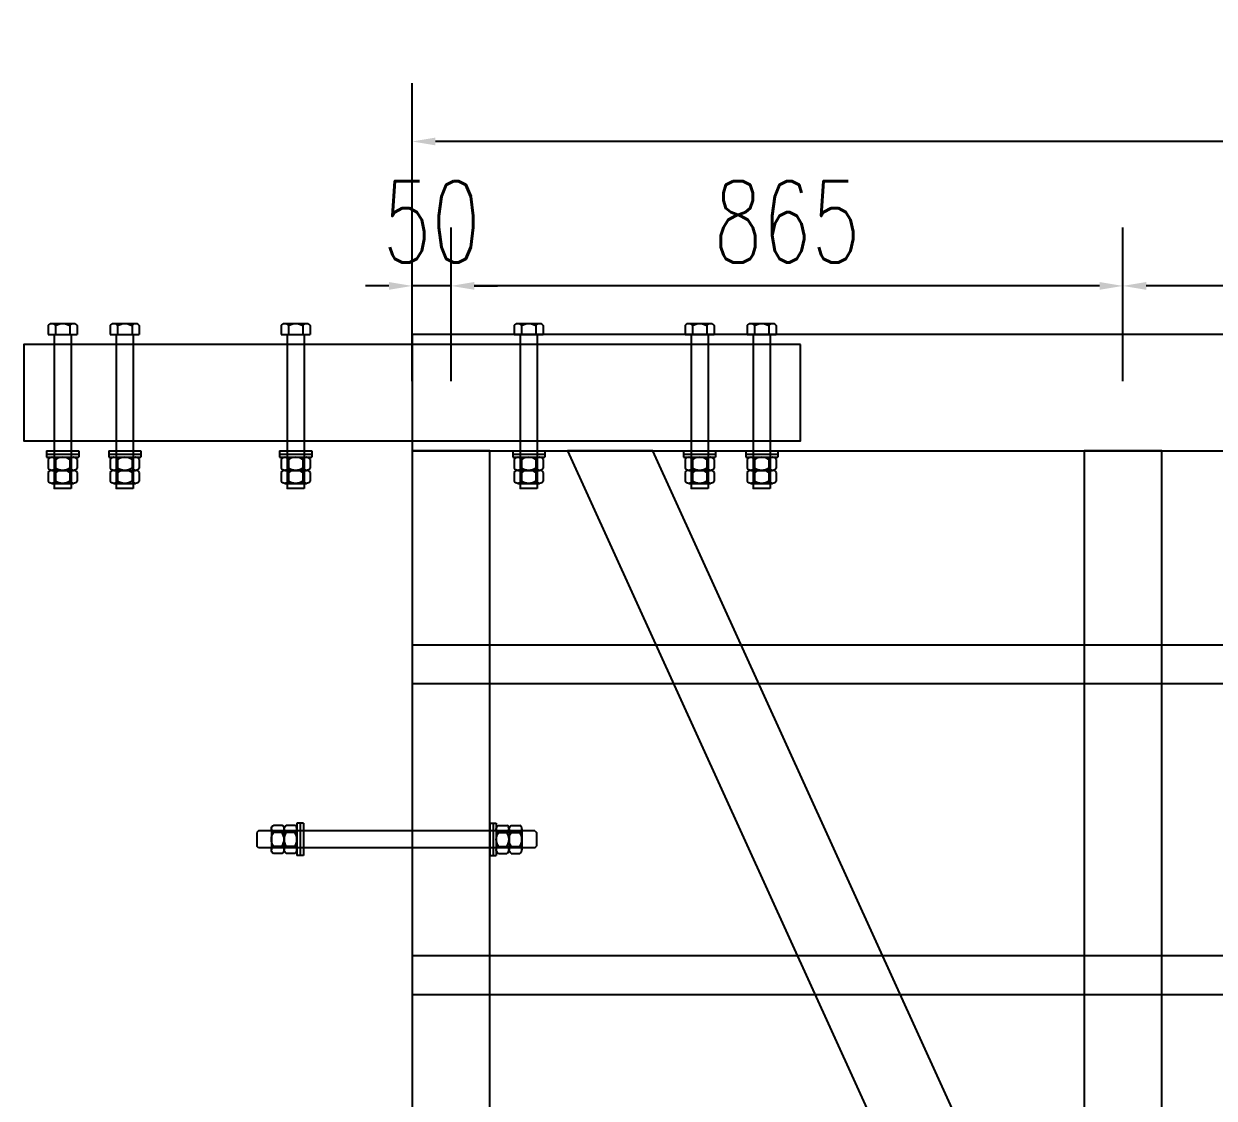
# Model space of a CAD drawing. Header units: millimetres. Extents: x -2430464 to 225692, y -180 to 1805330.
# Drawn here: x -664371 to -662838, y 490925 to 492308 of the extents above; entities that cross this region are included whole.
import ezdxf

# ---------------------------------------------------------------- set-up
doc = ezdxf.new("R2010")
doc.units = ezdxf.units.MM
doc.header["$LTSCALE"] = 1000
doc.layers.get('0').update_dxf_attribs({"linetype": 'CONTINUOUS'})
doc.layers.get('DEFPOINTS').update_dxf_attribs({"linetype": 'CONTINUOUS'})
for name, color, linetype in [('W-STEEL_FRAME钢架', 3, 'CONTINUOUS'), ('W-STEEL_KEEL钢龙骨', 5, 'CONTINUOUS'), ('尺寸', 6, 'CONTINUOUS'), ('方管150X150X12', 3, 'CONTINUOUS')]:
    doc.layers.add(name, color=color, linetype=linetype)
doc.layers.add('成片房屋', color=1, linetype='CONTINUOUS', lineweight=0)
doc.styles.add('STANDARD_T3', font='simplex.shx', dxfattribs={"width": 0.7, "bigfont": 'gbcbig.shx'})
doc.dimstyles.new('W&&30', dxfattribs={"dimtxt": 105, "dimasz": 30, "dimexe": 75, "dimexo": 90, "dimgap": 30, "dimtad": 1, "dimdec": 0, "dimzin": 0, "dimdsep": 46, "dimtxsty": 'STANDARD_T3', "dimcen": 0.09, "dimclrd": 1, "dimclre": 1, "dimclrt": 7, "dimazin": 2, "dimtfac": 1, "dimtdec": 0, "dimtix": 1, "dimtmove": 2, "dimatfit": 3, "dimfxl": 0, "dimtolj": 1, "dimtzin": 0, "dimarcsym": 0})

# ---------------------------------------------------------------- blocks, each defined once
blk = doc.blocks.new('*D2959')
at = {"layer": 'DEFPOINTS', "color": 0, "transparency": 16777216}
for p in [(-663870.9, 491908.1), (-650870.9, 490621.9), (-650870.9, 489839.4)]:
    blk.add_point(p, dxfattribs=at)
at = {"layer": '成片房屋', "color": 1, "lineweight": -2, "transparency": 16777216}
for p, q in [((-663870.9, 491818.1), (-663870.9, 489764.4)), ((-650870.9, 490531.9), (-650870.9, 489764.4)), ((-663840.9, 489839.4), (-650900.9, 489839.4))]:
    blk.add_line(p, q, dxfattribs=at)
at = {"layer": '成片房屋', "color": 1, "transparency": 16777216}
for points in [[(-663840.9, 489844.4), (-663840.9, 489834.4), (-663870.9, 489839.4)], [(-650900.9, 489844.4), (-650900.9, 489834.4), (-650870.9, 489839.4)]]:
    blk.add_solid(points, dxfattribs=at)
at = {"layer": '成片房屋', "color": 7, "transparency": 16777216, "insert": (-657370.9, 489921.9), "char_height": 105, "attachment_point": 5, "style": 'STANDARD_T3'}
blk.add_mtext('\\A1;13000', dxfattribs=at)
blk = doc.blocks.new('*D2960')
at = {"layer": 'DEFPOINTS', "color": 0, "transparency": 16777216}
for p in [(-663870.9, 492156.4), (-663870.9, 491908.1), (-651540, 491908.1)]:
    blk.add_point(p, dxfattribs=at)
at = {"layer": '成片房屋', "color": 1, "lineweight": -2, "transparency": 16777216}
for p, q in [((-663870.9, 491998.1), (-663870.9, 492231.4)), ((-651540, 491998.1), (-651540, 492231.4)), ((-651570, 492156.4), (-663840.9, 492156.4))]:
    blk.add_line(p, q, dxfattribs=at)
at = {"layer": '成片房屋', "color": 1, "transparency": 16777216}
for points in [[(-663840.9, 492161.4), (-663840.9, 492151.4), (-663870.9, 492156.4)], [(-651570, 492161.4), (-651570, 492151.4), (-651540, 492156.4)]]:
    blk.add_solid(points, dxfattribs=at)
at = {"layer": '成片房屋', "color": 7, "transparency": 16777216, "insert": (-657705.5, 492238.9), "char_height": 105, "attachment_point": 5, "style": 'STANDARD_T3'}
blk.add_mtext('\\A1;12331', dxfattribs=at)
blk = doc.blocks.new('*U2827')
at = {"layer": 'W-STEEL_FRAME钢架', "color": 2}
blk.add_lwpolyline([(-50, 500), (50, 500), (50, -500), (-50, -500)], close=True, dxfattribs=at)
blk = doc.blocks.new('*U2828')
at = {"color": 0, "linetype": 'ByBlock', "lineweight": -2, "transparency": 16777216}
blk.add_blockref('*U2827', (11245, 0), dxfattribs=at)
blk = doc.blocks.new('*D3163')
at = {"layer": 'DEFPOINTS', "color": 0, "transparency": 16777216}
for p in [(-662955.9, 491970.5), (-662955.9, 491758.1), (-662090.9, 491758.1)]:
    blk.add_point(p, dxfattribs=at)
at = {"layer": '成片房屋', "color": 1, "lineweight": -2, "transparency": 16777216}
for p, q in [((-662955.9, 491848.1), (-662955.9, 492045.5)), ((-662090.9, 491848.1), (-662090.9, 492045.5)), ((-662120.9, 491970.5), (-662925.9, 491970.5))]:
    blk.add_line(p, q, dxfattribs=at)
at = {"layer": '成片房屋', "color": 1, "transparency": 16777216}
for points in [[(-662925.9, 491975.5), (-662925.9, 491965.5), (-662955.9, 491970.5)], [(-662120.9, 491975.5), (-662120.9, 491965.5), (-662090.9, 491970.5)]]:
    blk.add_solid(points, dxfattribs=at)
at = {"layer": '成片房屋', "color": 7, "transparency": 16777216, "insert": (-662523.4, 492053), "char_height": 105, "attachment_point": 5, "style": 'STANDARD_T3'}
blk.add_mtext('\\A1;865', dxfattribs=at)
blk = doc.blocks.new('*D3164')
at = {"layer": 'DEFPOINTS', "color": 0, "transparency": 16777216}
for p in [(-663820.9, 491970.5), (-663820.9, 491758.1), (-662955.9, 491758.1)]:
    blk.add_point(p, dxfattribs=at)
at = {"layer": '成片房屋', "color": 1, "lineweight": -2, "transparency": 16777216}
for p, q in [((-663820.9, 491848.1), (-663820.9, 492045.5)), ((-662955.9, 491848.1), (-662955.9, 492045.5)), ((-662985.9, 491970.5), (-663790.9, 491970.5))]:
    blk.add_line(p, q, dxfattribs=at)
at = {"layer": '成片房屋', "color": 1, "transparency": 16777216}
for points in [[(-663790.9, 491975.5), (-663790.9, 491965.5), (-663820.9, 491970.5)], [(-662985.9, 491975.5), (-662985.9, 491965.5), (-662955.9, 491970.5)]]:
    blk.add_solid(points, dxfattribs=at)
at = {"layer": '成片房屋', "color": 7, "transparency": 16777216, "insert": (-663388.4, 492053), "char_height": 105, "attachment_point": 5, "style": 'STANDARD_T3'}
blk.add_mtext('\\A1;865', dxfattribs=at)
blk = doc.blocks.new('*D3165')
at = {"layer": 'DEFPOINTS', "color": 0, "transparency": 16777216}
for p in [(-663870.9, 491970.5), (-663870.9, 491758.1), (-663820.9, 491758.1)]:
    blk.add_point(p, dxfattribs=at)
at = {"layer": '成片房屋', "color": 1, "lineweight": -2, "transparency": 16777216}
for p, q in [((-663870.9, 491848.1), (-663870.9, 492045.5)), ((-663820.9, 491848.1), (-663820.9, 492045.5)), ((-663900.9, 491970.5), (-663930.9, 491970.5)), ((-663820.9, 491970.5), (-663870.9, 491970.5)), ((-663790.9, 491970.5), (-663760.9, 491970.5))]:
    blk.add_line(p, q, dxfattribs=at)
at = {"layer": '成片房屋', "color": 1, "transparency": 16777216}
for points in [[(-663900.9, 491975.5), (-663900.9, 491965.5), (-663870.9, 491970.5)], [(-663790.9, 491975.5), (-663790.9, 491965.5), (-663820.9, 491970.5)]]:
    blk.add_solid(points, dxfattribs=at)
at = {"layer": '成片房屋', "color": 7, "transparency": 16777216, "insert": (-663845.9, 492053), "char_height": 105, "attachment_point": 5, "style": 'STANDARD_T3'}
blk.add_mtext('\\A1;50', dxfattribs=at)

msp = doc.modelspace()

# ---------------------------------------------------------------- linework, layer by layer
for points in [[(-664339.53, 491919.33, -0.6010709), (-664330.21, 491919.33, -0.6010709)], [(-664330.21, 491919.33, -0.30051), (-664311.56, 491919.33, -0.30051)], [(-664311.56, 491919.33, -0.6010709), (-664302.24, 491919.33, -0.6010709)], [(-664259.53, 491919.33, -0.6010709), (-664250.21, 491919.33, -0.6010709)], [(-664250.21, 491919.33, -0.30051), (-664231.56, 491919.33, -0.30051)], [(-664231.56, 491919.33, -0.6010709), (-664222.24, 491919.33, -0.6010709)], [(-664039.53, 491919.33, -0.6010709), (-664030.21, 491919.33, -0.6010709)], [(-664030.21, 491919.33, -0.30051), (-664011.56, 491919.33, -0.30051)], [(-664011.56, 491919.33, -0.6010709), (-664002.24, 491919.33, -0.6010709)], [(-663739.53, 491919.33, -0.6010709), (-663730.21, 491919.33, -0.6010709)], [(-663730.21, 491919.33, -0.30051), (-663711.56, 491919.33, -0.30051)], [(-663711.56, 491919.33, -0.6010709), (-663702.24, 491919.33, -0.6010709)], [(-663519.53, 491919.33, -0.6010709), (-663510.21, 491919.33, -0.6010709)], [(-663510.21, 491919.33, -0.30051), (-663491.56, 491919.33, -0.30051)], [(-663491.56, 491919.33, -0.6010709), (-663482.24, 491919.33, -0.6010709)], [(-663439.53, 491919.33, -0.6010709), (-663430.21, 491919.33, -0.6010709)], [(-663430.21, 491919.33, -0.30051), (-663411.56, 491919.33, -0.30051)], [(-663411.56, 491919.33, -0.6010709), (-663402.24, 491919.33, -0.6010709)], [(-664330.21, 491747.08, 0.6010706), (-664339.53, 491747.08, 0.6010706)], [(-664311.56, 491747.08, 0.3005099), (-664330.21, 491747.08, 0.3005099)], [(-664302.24, 491747.08, 0.6010706), (-664311.57, 491747.08, 0.6010706)], [(-664250.21, 491747.08, 0.6010706), (-664259.53, 491747.08, 0.6010706)], [(-664231.56, 491747.08, 0.3005099), (-664250.21, 491747.08, 0.3005099)], [(-664222.24, 491747.08, 0.6010706), (-664231.57, 491747.08, 0.6010706)], [(-664030.21, 491747.08, 0.6010706), (-664039.53, 491747.08, 0.6010706)], [(-664011.56, 491747.08, 0.3005099), (-664030.21, 491747.08, 0.3005099)], [(-664002.24, 491747.08, 0.6010706), (-664011.57, 491747.08, 0.6010706)], [(-663730.21, 491747.08, 0.6010706), (-663739.53, 491747.08, 0.6010706)], [(-663711.56, 491747.08, 0.3005099), (-663730.21, 491747.08, 0.3005099)], [(-663702.24, 491747.08, 0.6010706), (-663711.57, 491747.08, 0.6010706)], [(-663510.21, 491747.08, 0.6010706), (-663519.53, 491747.08, 0.6010706)], [(-663491.56, 491747.08, 0.3005099), (-663510.21, 491747.08, 0.3005099)], [(-663482.24, 491747.08, 0.6010706), (-663491.57, 491747.08, 0.6010706)], [(-663430.21, 491747.08, 0.6010706), (-663439.53, 491747.08, 0.6010706)], [(-663411.56, 491747.08, 0.3005099), (-663430.21, 491747.08, 0.3005099)], [(-663402.24, 491747.08, 0.6010706), (-663411.57, 491747.08, 0.6010706)], [(-664330.21, 491735.89, -0.6010706), (-664339.53, 491735.89, -0.6010706)], [(-664311.56, 491735.89, -0.3005099), (-664330.21, 491735.89, -0.3005099)], [(-664302.24, 491735.89, -0.6010706), (-664311.57, 491735.89, -0.6010706)], [(-664250.21, 491735.89, -0.6010706), (-664259.53, 491735.89, -0.6010706)], [(-664231.56, 491735.89, -0.3005099), (-664250.21, 491735.89, -0.3005099)], [(-664222.24, 491735.89, -0.6010706), (-664231.57, 491735.89, -0.6010706)], [(-664030.21, 491735.89, -0.6010706), (-664039.53, 491735.89, -0.6010706)], [(-664011.56, 491735.89, -0.3005099), (-664030.21, 491735.89, -0.3005099)], [(-664002.24, 491735.89, -0.6010706), (-664011.57, 491735.89, -0.6010706)], [(-663730.21, 491735.89, -0.6010706), (-663739.53, 491735.89, -0.6010706)], [(-663711.56, 491735.89, -0.3005099), (-663730.21, 491735.89, -0.3005099)], [(-663702.24, 491735.89, -0.6010706), (-663711.57, 491735.89, -0.6010706)], [(-663510.21, 491735.89, -0.6010706), (-663519.53, 491735.89, -0.6010706)], [(-663491.56, 491735.89, -0.3005099), (-663510.21, 491735.89, -0.3005099)], [(-663482.24, 491735.89, -0.6010706), (-663491.57, 491735.89, -0.6010706)], [(-663430.21, 491735.89, -0.6010706), (-663439.53, 491735.89, -0.6010706)], [(-663411.56, 491735.89, -0.3005099), (-663430.21, 491735.89, -0.3005099)], [(-663402.24, 491735.89, -0.6010706), (-663411.57, 491735.89, -0.6010706)], [(-664330.21, 491730.28, 0.6010706), (-664339.53, 491730.28, 0.6010706)], [(-664330.21, 491719.09, -0.6010706), (-664339.53, 491719.09, -0.6010706)], [(-664311.56, 491730.28, 0.3005099), (-664330.21, 491730.28, 0.3005099)], [(-664311.56, 491719.09, -0.3005099), (-664330.21, 491719.09, -0.3005099)], [(-664302.24, 491730.28, 0.6010706), (-664311.56, 491730.28, 0.6010706)], [(-664302.24, 491719.09, -0.6010706), (-664311.56, 491719.09, -0.6010706)], [(-664250.21, 491730.28, 0.6010706), (-664259.53, 491730.28, 0.6010706)], [(-664250.21, 491719.09, -0.6010706), (-664259.53, 491719.09, -0.6010706)], [(-664231.56, 491730.28, 0.3005099), (-664250.21, 491730.28, 0.3005099)], [(-664231.56, 491719.09, -0.3005099), (-664250.21, 491719.09, -0.3005099)], [(-664222.24, 491730.28, 0.6010706), (-664231.56, 491730.28, 0.6010706)], [(-664222.24, 491719.09, -0.6010706), (-664231.56, 491719.09, -0.6010706)], [(-664030.21, 491730.28, 0.6010706), (-664039.53, 491730.28, 0.6010706)], [(-664030.21, 491719.09, -0.6010706), (-664039.53, 491719.09, -0.6010706)], [(-664011.56, 491730.28, 0.3005099), (-664030.21, 491730.28, 0.3005099)], [(-664011.56, 491719.09, -0.3005099), (-664030.21, 491719.09, -0.3005099)], [(-664002.24, 491730.28, 0.6010706), (-664011.56, 491730.28, 0.6010706)], [(-664002.24, 491719.09, -0.6010706), (-664011.56, 491719.09, -0.6010706)], [(-663730.21, 491730.28, 0.6010706), (-663739.53, 491730.28, 0.6010706)], [(-663730.21, 491719.09, -0.6010706), (-663739.53, 491719.09, -0.6010706)], [(-663711.56, 491730.28, 0.3005099), (-663730.21, 491730.28, 0.3005099)], [(-663711.56, 491719.09, -0.3005099), (-663730.21, 491719.09, -0.3005099)], [(-663702.24, 491730.28, 0.6010706), (-663711.56, 491730.28, 0.6010706)], [(-663702.24, 491719.09, -0.6010706), (-663711.56, 491719.09, -0.6010706)], [(-663510.21, 491730.28, 0.6010706), (-663519.53, 491730.28, 0.6010706)], [(-663510.21, 491719.09, -0.6010706), (-663519.53, 491719.09, -0.6010706)], [(-663491.56, 491730.28, 0.3005099), (-663510.21, 491730.28, 0.3005099)], [(-663491.56, 491719.09, -0.3005099), (-663510.21, 491719.09, -0.3005099)], [(-663482.24, 491730.28, 0.6010706), (-663491.56, 491730.28, 0.6010706)], [(-663482.24, 491719.09, -0.6010706), (-663491.56, 491719.09, -0.6010706)], [(-663430.21, 491730.28, 0.6010706), (-663439.53, 491730.28, 0.6010706)], [(-663430.21, 491719.09, -0.6010706), (-663439.53, 491719.09, -0.6010706)], [(-663411.56, 491730.28, 0.3005099), (-663430.21, 491730.28, 0.3005099)], [(-663411.56, 491719.09, -0.3005099), (-663430.21, 491719.09, -0.3005099)], [(-663402.24, 491730.28, 0.6010706), (-663411.56, 491730.28, 0.6010706)], [(-663402.24, 491719.09, -0.6010706), (-663411.56, 491719.09, -0.6010706)], [(-664049.44, 491267.13, -0.6117695), (-664049.44, 491276.13, -0.6117695)], [(-664038.45, 491267.13, 0.6117695), (-664038.45, 491276.13, 0.6117695)], [(-664032.94, 491267.13, -0.6117695), (-664032.94, 491276.13, -0.6117695)], [(-664021.95, 491267.13, 0.6117695), (-664021.95, 491276.13, 0.6117695)], [(-663759.88, 491267.13, -0.6117695), (-663759.88, 491276.13, -0.6117695)], [(-663748.89, 491267.13, 0.6117695), (-663748.89, 491276.13, 0.6117695)], [(-663743.38, 491267.13, -0.6117695), (-663743.38, 491276.13, -0.6117695)], [(-663732.39, 491267.13, 0.6117695), (-663732.39, 491276.13, 0.6117695)], [(-664049.44, 491249.13, -0.3058581), (-664049.44, 491267.13, -0.3058581)], [(-664038.45, 491249.13, 0.3058581), (-664038.45, 491267.13, 0.3058581)], [(-664032.94, 491249.13, -0.3058581), (-664032.94, 491267.13, -0.3058581)], [(-664021.95, 491249.13, 0.3058581), (-664021.95, 491267.13, 0.3058581)], [(-663759.88, 491249.13, -0.3058581), (-663759.88, 491267.13, -0.3058581)], [(-663748.89, 491249.13, 0.3058581), (-663748.89, 491267.13, 0.3058581)], [(-663743.38, 491249.13, -0.3058581), (-663743.38, 491267.13, -0.3058581)], [(-663732.39, 491249.13, 0.3058581), (-663732.39, 491267.13, 0.3058581)], [(-664049.44, 491240.14, -0.6117695), (-664049.44, 491249.14, -0.6117695)], [(-664038.45, 491240.14, 0.6117695), (-664038.45, 491249.14, 0.6117695)], [(-664032.94, 491240.14, -0.6117695), (-664032.94, 491249.14, -0.6117695)], [(-664021.95, 491240.14, 0.6117695), (-664021.95, 491249.14, 0.6117695)], [(-663759.88, 491240.14, -0.6117695), (-663759.88, 491249.14, -0.6117695)], [(-663748.89, 491240.14, 0.6117695), (-663748.89, 491249.14, 0.6117695)], [(-663743.38, 491240.14, -0.6117695), (-663743.38, 491249.14, -0.6117695)], [(-663732.39, 491240.14, 0.6117695), (-663732.39, 491249.14, 0.6117695)]]:
    msp.add_lwpolyline(points, format="xyb")
for points in [[(-664339.53, 491919.33), (-664339.53, 491908.13)], [(-664334.87, 491922.13), (-664306.9, 491922.13)], [(-664330.21, 491919.33), (-664330.21, 491908.13)], [(-664311.56, 491919.33), (-664311.56, 491908.13)], [(-664302.24, 491919.33), (-664302.24, 491908.13)], [(-664259.53, 491919.33), (-664259.53, 491908.13)], [(-664254.87, 491922.13), (-664226.9, 491922.13)], [(-664250.21, 491919.33), (-664250.21, 491908.13)], [(-664231.56, 491919.33), (-664231.56, 491908.13)], [(-664222.24, 491919.33), (-664222.24, 491908.13)], [(-664039.53, 491919.33), (-664039.53, 491908.13)], [(-664034.87, 491922.13), (-664006.9, 491922.13)], [(-664030.21, 491919.33), (-664030.21, 491908.13)], [(-664011.56, 491919.33), (-664011.56, 491908.13)], [(-664002.24, 491919.33), (-664002.24, 491908.13)], [(-663739.53, 491919.33), (-663739.53, 491908.13)], [(-663734.87, 491922.13), (-663706.9, 491922.13)], [(-663730.21, 491919.33), (-663730.21, 491908.13)], [(-663711.56, 491919.33), (-663711.56, 491908.13)], [(-663702.24, 491919.33), (-663702.24, 491908.13)], [(-663519.53, 491919.33), (-663519.53, 491908.13)], [(-663514.87, 491922.13), (-663486.9, 491922.13)], [(-663510.21, 491919.33), (-663510.21, 491908.13)], [(-663491.56, 491919.33), (-663491.56, 491908.13)], [(-663482.24, 491919.33), (-663482.24, 491908.13)], [(-663439.53, 491919.33), (-663439.53, 491908.13)], [(-663434.87, 491922.13), (-663406.9, 491922.13)], [(-663430.21, 491919.33), (-663430.21, 491908.13)], [(-663411.56, 491919.33), (-663411.56, 491908.13)], [(-663402.24, 491919.33), (-663402.24, 491908.13)], [(-664339.53, 491908.13), (-664302.24, 491908.13)], [(-664331.89, 491908.13), (-664331.89, 491709.61)], [(-664309.89, 491908.13), (-664309.89, 491709.61)], [(-664259.53, 491908.13), (-664222.24, 491908.13)], [(-664251.89, 491908.13), (-664251.89, 491709.61)], [(-664229.89, 491908.13), (-664229.89, 491709.61)], [(-664039.53, 491908.13), (-664002.24, 491908.13)], [(-664031.89, 491908.13), (-664031.89, 491709.61)], [(-664009.89, 491908.13), (-664009.89, 491709.61)], [(-663739.53, 491908.13), (-663702.24, 491908.13)], [(-663731.89, 491908.13), (-663731.89, 491709.61)], [(-663709.89, 491908.13), (-663709.89, 491709.61)], [(-663519.53, 491908.13), (-663482.24, 491908.13)], [(-663511.89, 491908.13), (-663511.89, 491709.61)], [(-663489.89, 491908.13), (-663489.89, 491709.61)], [(-663439.53, 491908.13), (-663402.24, 491908.13)], [(-663431.89, 491908.13), (-663431.89, 491709.61)], [(-663409.89, 491908.13), (-663409.89, 491709.61)], [(-664341.51, 491758.13), (-664341.51, 491754.01)], [(-664341.51, 491758.13), (-664300.26, 491758.13)], [(-664341.51, 491754.01), (-664341.51, 491749.88)], [(-664341.51, 491754.01), (-664300.26, 491754.01)], [(-664341.51, 491754.01), (-664300.26, 491754.01)], [(-664341.51, 491749.88), (-664300.26, 491749.88)], [(-664334.87, 491749.88), (-664306.9, 491749.88)], [(-664300.26, 491758.13), (-664300.26, 491754.01)], [(-664300.26, 491754.01), (-664300.26, 491749.88)], [(-664261.51, 491758.13), (-664261.51, 491754.01)], [(-664261.51, 491758.13), (-664220.26, 491758.13)], [(-664261.51, 491754.01), (-664261.51, 491749.88)], [(-664261.51, 491754.01), (-664220.26, 491754.01)], [(-664261.51, 491754.01), (-664220.26, 491754.01)], [(-664261.51, 491749.88), (-664220.26, 491749.88)], [(-664254.87, 491749.88), (-664226.9, 491749.88)], [(-664220.26, 491758.13), (-664220.26, 491754.01)], [(-664220.26, 491754.01), (-664220.26, 491749.88)], [(-664041.51, 491758.13), (-664041.51, 491754.01)], [(-664041.51, 491758.13), (-664000.26, 491758.13)], [(-664041.51, 491754.01), (-664041.51, 491749.88)], [(-664041.51, 491754.01), (-664000.26, 491754.01)], [(-664041.51, 491754.01), (-664000.26, 491754.01)], [(-664041.51, 491749.88), (-664000.26, 491749.88)], [(-664034.87, 491749.88), (-664006.9, 491749.88)], [(-664000.26, 491758.13), (-664000.26, 491754.01)], [(-664000.26, 491754.01), (-664000.26, 491749.88)], [(-663741.51, 491758.13), (-663741.51, 491754.01)], [(-663741.51, 491758.13), (-663700.26, 491758.13)], [(-663741.51, 491754.01), (-663741.51, 491749.88)], [(-663741.51, 491754.01), (-663700.26, 491754.01)], [(-663741.51, 491754.01), (-663700.26, 491754.01)], [(-663741.51, 491749.88), (-663700.26, 491749.88)], [(-663734.87, 491749.88), (-663706.9, 491749.88)], [(-663700.26, 491758.13), (-663700.26, 491754.01)], [(-663700.26, 491754.01), (-663700.26, 491749.88)], [(-663521.51, 491758.13), (-663521.51, 491754.01)], [(-663521.51, 491758.13), (-663480.26, 491758.13)], [(-663521.51, 491754.01), (-663521.51, 491749.88)], [(-663521.51, 491754.01), (-663480.26, 491754.01)], [(-663521.51, 491754.01), (-663480.26, 491754.01)], [(-663521.51, 491749.88), (-663480.26, 491749.88)], [(-663514.87, 491749.88), (-663486.9, 491749.88)], [(-663480.26, 491758.13), (-663480.26, 491754.01)], [(-663480.26, 491754.01), (-663480.26, 491749.88)], [(-663441.51, 491758.13), (-663441.51, 491754.01)], [(-663441.51, 491758.13), (-663400.26, 491758.13)], [(-663441.51, 491754.01), (-663441.51, 491749.88)], [(-663441.51, 491754.01), (-663400.26, 491754.01)], [(-663441.51, 491754.01), (-663400.26, 491754.01)], [(-663441.51, 491749.88), (-663400.26, 491749.88)], [(-663434.87, 491749.88), (-663406.9, 491749.88)], [(-663400.26, 491758.13), (-663400.26, 491754.01)], [(-663400.26, 491754.01), (-663400.26, 491749.88)], [(-664339.53, 491747.08), (-664339.53, 491735.88)], [(-664330.21, 491747.08), (-664330.21, 491735.88)], [(-664311.56, 491747.08), (-664311.56, 491735.88)], [(-664302.24, 491747.08), (-664302.24, 491735.88)], [(-664259.53, 491747.08), (-664259.53, 491735.88)], [(-664250.21, 491747.08), (-664250.21, 491735.88)], [(-664231.56, 491747.08), (-664231.56, 491735.88)], [(-664222.24, 491747.08), (-664222.24, 491735.88)], [(-664039.53, 491747.08), (-664039.53, 491735.88)], [(-664030.21, 491747.08), (-664030.21, 491735.88)], [(-664011.56, 491747.08), (-664011.56, 491735.88)], [(-664002.24, 491747.08), (-664002.24, 491735.88)], [(-663739.53, 491747.08), (-663739.53, 491735.88)], [(-663730.21, 491747.08), (-663730.21, 491735.88)], [(-663711.56, 491747.08), (-663711.56, 491735.88)], [(-663702.24, 491747.08), (-663702.24, 491735.88)], [(-663519.53, 491747.08), (-663519.53, 491735.88)], [(-663510.21, 491747.08), (-663510.21, 491735.88)], [(-663491.56, 491747.08), (-663491.56, 491735.88)], [(-663482.24, 491747.08), (-663482.24, 491735.88)], [(-663439.53, 491747.08), (-663439.53, 491735.88)], [(-663430.21, 491747.08), (-663430.21, 491735.88)], [(-663411.56, 491747.08), (-663411.56, 491735.88)], [(-663402.24, 491747.08), (-663402.24, 491735.88)], [(-664339.53, 491730.28), (-664339.53, 491719.08)], [(-664334.87, 491733.08), (-664306.9, 491733.08)], [(-664334.87, 491733.08), (-664306.9, 491733.08)], [(-664330.21, 491730.28), (-664330.21, 491719.08)], [(-664311.56, 491730.28), (-664311.56, 491719.08)], [(-664302.24, 491730.28), (-664302.24, 491719.08)], [(-664259.53, 491730.28), (-664259.53, 491719.08)], [(-664254.87, 491733.08), (-664226.9, 491733.08)], [(-664254.87, 491733.08), (-664226.9, 491733.08)], [(-664250.21, 491730.28), (-664250.21, 491719.08)], [(-664231.56, 491730.28), (-664231.56, 491719.08)], [(-664222.24, 491730.28), (-664222.24, 491719.08)], [(-664039.53, 491730.28), (-664039.53, 491719.08)], [(-664034.87, 491733.08), (-664006.9, 491733.08)], [(-664034.87, 491733.08), (-664006.9, 491733.08)], [(-664030.21, 491730.28), (-664030.21, 491719.08)], [(-664011.56, 491730.28), (-664011.56, 491719.08)], [(-664002.24, 491730.28), (-664002.24, 491719.08)], [(-663739.53, 491730.28), (-663739.53, 491719.08)], [(-663734.87, 491733.08), (-663706.9, 491733.08)], [(-663734.87, 491733.08), (-663706.9, 491733.08)], [(-663730.21, 491730.28), (-663730.21, 491719.08)], [(-663711.56, 491730.28), (-663711.56, 491719.08)], [(-663702.24, 491730.28), (-663702.24, 491719.08)], [(-663519.53, 491730.28), (-663519.53, 491719.08)], [(-663514.87, 491733.08), (-663486.9, 491733.08)], [(-663514.87, 491733.08), (-663486.9, 491733.08)], [(-663510.21, 491730.28), (-663510.21, 491719.08)], [(-663491.56, 491730.28), (-663491.56, 491719.08)], [(-663482.24, 491730.28), (-663482.24, 491719.08)], [(-663439.53, 491730.28), (-663439.53, 491719.08)], [(-663434.87, 491733.08), (-663406.9, 491733.08)], [(-663434.87, 491733.08), (-663406.9, 491733.08)], [(-663430.21, 491730.28), (-663430.21, 491719.08)], [(-663411.56, 491730.28), (-663411.56, 491719.08)], [(-663402.24, 491730.28), (-663402.24, 491719.08)], [(-664334.87, 491716.28), (-664306.9, 491716.28)], [(-664309.89, 491709.61), (-664331.89, 491709.61), (-664331.89, 491709.61)], [(-664254.87, 491716.28), (-664226.9, 491716.28)], [(-664229.89, 491709.61), (-664251.89, 491709.61), (-664251.89, 491709.61)], [(-664034.87, 491716.28), (-664006.9, 491716.28)], [(-664009.89, 491709.61), (-664031.89, 491709.61), (-664031.89, 491709.61)], [(-663734.87, 491716.28), (-663706.9, 491716.28)], [(-663709.89, 491709.61), (-663731.89, 491709.61), (-663731.89, 491709.61)], [(-663514.87, 491716.28), (-663486.9, 491716.28)], [(-663489.89, 491709.61), (-663511.89, 491709.61), (-663511.89, 491709.61)], [(-663434.87, 491716.28), (-663406.9, 491716.28)], [(-663409.89, 491709.61), (-663431.89, 491709.61), (-663431.89, 491709.61)], [(-664038.44, 491276.13), (-664049.44, 491276.13)], [(-664021.94, 491276.13), (-664032.94, 491276.13)], [(-664019.19, 491278.76), (-664019.19, 491237.51)], [(-664015.07, 491278.76), (-664019.19, 491278.76)], [(-664015.07, 491278.76), (-664015.07, 491237.51)], [(-664015.07, 491278.76), (-664015.07, 491237.51)], [(-664010.94, 491278.76), (-664015.07, 491278.76)], [(-664010.94, 491278.76), (-664010.94, 491237.51)], [(-663770.89, 491278.76), (-663766.76, 491278.76)], [(-663770.89, 491278.76), (-663770.89, 491237.51)], [(-663766.76, 491278.76), (-663762.64, 491278.76)], [(-663766.76, 491278.76), (-663766.76, 491237.51)], [(-663766.76, 491278.76), (-663766.76, 491237.51)], [(-663762.64, 491278.76), (-663762.64, 491237.51)], [(-663759.89, 491276.13), (-663748.89, 491276.13)], [(-663743.39, 491276.13), (-663732.39, 491276.13)], [(-664068.88, 491269.13), (-664070.94, 491267.07)], [(-664070.94, 491267.07), (-664070.94, 491249.2)], [(-663712.95, 491269.13), (-664068.88, 491269.13)], [(-664052.19, 491271.63), (-664052.19, 491244.64)], [(-664038.44, 491267.13), (-664049.44, 491267.13)], [(-664035.69, 491271.63), (-664035.69, 491244.64)], [(-664035.69, 491271.63), (-664035.69, 491244.64)], [(-664021.94, 491267.13), (-664032.94, 491267.13)], [(-664019.19, 491271.63), (-664019.19, 491244.64)], [(-663762.64, 491271.63), (-663762.64, 491244.64)], [(-663759.89, 491267.13), (-663748.89, 491267.13)], [(-663746.14, 491271.63), (-663746.14, 491244.64)], [(-663746.14, 491271.63), (-663746.14, 491244.64)], [(-663743.39, 491267.13), (-663732.39, 491267.13)], [(-663729.64, 491271.63), (-663729.64, 491244.64)], [(-663712.95, 491269.13), (-663710.89, 491267.07)], [(-663710.89, 491267.07), (-663710.89, 491249.2)], [(-664068.88, 491247.13), (-664070.94, 491249.2)], [(-663712.95, 491247.13), (-664068.88, 491247.13)], [(-664038.44, 491249.14), (-664049.44, 491249.14)], [(-664021.94, 491249.14), (-664032.94, 491249.14)], [(-663759.89, 491249.14), (-663748.89, 491249.14)], [(-663743.39, 491249.14), (-663732.39, 491249.14)], [(-663712.95, 491247.13), (-663710.89, 491249.2)], [(-664038.44, 491240.14), (-664049.44, 491240.14)], [(-664021.94, 491240.14), (-664032.94, 491240.14)], [(-664015.07, 491237.51), (-664019.19, 491237.51)], [(-664010.94, 491237.51), (-664015.07, 491237.51)], [(-663770.89, 491237.51), (-663766.76, 491237.51)], [(-663766.76, 491237.51), (-663762.64, 491237.51)], [(-663759.89, 491240.14), (-663748.89, 491240.14)], [(-663743.39, 491240.14), (-663732.39, 491240.14)]]:
    msp.add_lwpolyline(points)
at = {"color": 2}
msp.add_lwpolyline([(-663370.89, 491895.13), (-664370.89, 491895.13), (-664370.89, 491771.13), (-663370.89, 491771.13)], close=True, dxfattribs=at)
msp.add_lwpolyline([(-663561.02, 491758.13), (-663670.89, 491758.13), (-663215.76, 490758.13), (-663105.89, 490758.13)], close=True)
at = {"layer": 'W-STEEL_FRAME钢架', "color": 2}
msp.add_lwpolyline([(-663770.89, 491758.13), (-663870.89, 491758.13), (-663870.89, 490758.13), (-663770.89, 490758.13)], close=True, dxfattribs=at)
at = {"layer": 'W-STEEL_KEEL钢龙骨', "color": 4}
for p, q in [((-651307.28, 491508.13), (-663870.89, 491508.13)), ((-651278.19, 491458.13), (-663870.89, 491458.13)), ((-651074.54, 491108.13), (-663870.89, 491108.13)), ((-651045.44, 491058.13), (-663870.89, 491058.13))]:
    msp.add_line(p, q, dxfattribs=at)
at = {"layer": '尺寸', "color": 0}
for p, q in [((-663870.89, 491908.13), (-663870.89, 491588.55)), ((-663870.89, 491758.13), (-663870.89, 490758.13))]:
    msp.add_line(p, q, dxfattribs=at)
at = {"layer": '尺寸'}
for p, q in [((-663870.89, 491358.13), (-663870.89, 491308.13)), ((-663870.89, 491058.13), (-663870.89, 491008.13))]:
    msp.add_line(p, q, dxfattribs=at)
at = {"layer": '方管150X150X12'}
msp.add_lwpolyline([(-651540.03, 491908.13), (-663870.89, 491908.13), (-663870.89, 491758.13), (-651625.89, 491758.13)], close=True, dxfattribs=at)

# ---------------------------------------------------------------- block references
at = {"xscale": -1}
msp.add_blockref('*U2828', (-651710.89, 491258.13), dxfattribs=at)

# ---------------------------------------------------------------- dimensions: what is measured, and where the dimension line sits
at = {"layer": '成片房屋', "color": 1}
for base, p1, p2, picture, middle in [((-663870.89, 492156.45), (-651540.03, 491908.13), (-663870.89, 491908.13), '*D2960', (-657705.46, 492238.95)), ((-650870.89, 489839.43), (-663870.89, 491908.13), (-650870.89, 490621.9), '*D2959', (-657370.89, 489921.93))]:
    dim = msp.add_linear_dim(base=base, p1=p1, p2=p2, angle=180, dimstyle='W&&30', dxfattribs=at)
    dim.commit()
    dim.dimension.update_dxf_attribs({"geometry": picture, "text_midpoint": middle})
at = {"layer": '成片房屋'}
for base, p1, p2, picture, middle in [((-663870.89, 491970.49), (-663820.89, 491758.13), (-663870.89, 491758.13), '*D3165', (-663845.89, 492052.99)), ((-663820.89, 491970.49), (-662955.89, 491758.13), (-663820.89, 491758.13), '*D3164', (-663388.39, 492052.99)), ((-662955.89, 491970.49), (-662090.89, 491758.13), (-662955.89, 491758.13), '*D3163', (-662523.39, 492052.99))]:
    dim = msp.add_linear_dim(base=base, p1=p1, p2=p2, angle=180, dimstyle='W&&30', dxfattribs=at)
    dim.commit()
    dim.dimension.update_dxf_attribs({"geometry": picture, "text_midpoint": middle})

doc.saveas('drawing.dxf')
